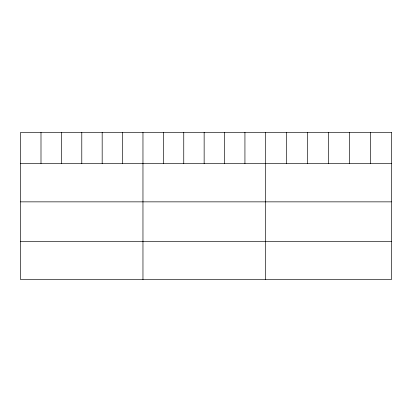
<?xml version="1.0" encoding="UTF-8"?>
<svg xmlns="http://www.w3.org/2000/svg" width="412" height="412" viewBox="0 0 412 412"><rect width="100%" height="100%" fill="white"/><g stroke="black" fill="none" stroke-linecap="round" stroke-linejoin="round"><path stroke-width="0.62" d="M20.6 163.554L391.4 163.554M20.6 201.854L391.4 201.854M20.6 241.314L391.4 241.314M370.388 132.391L370.388 163.554M349.376 132.391L349.376 163.554M328.364 132.391L328.364 163.554M307.352 132.391L307.352 163.554M286.34 132.391L286.34 163.554M265.328 132.391L265.328 279.609M244.934 132.391L244.934 163.554M224.54 132.391L224.54 163.554M204.146 132.391L204.146 163.554M183.752 132.391L183.752 163.554M163.358 132.391L163.358 163.554M142.964 132.391L142.964 279.609M122.57 132.391L122.57 163.554M102.176 132.391L102.176 163.554M81.782 132.391L81.782 163.554M61.388 132.391L61.388 163.554M40.994 132.391L40.994 163.554M391.4 132.391L20.6 132.391L20.6 279.609L391.4 279.609L391.4 132.391"/></g></svg>
